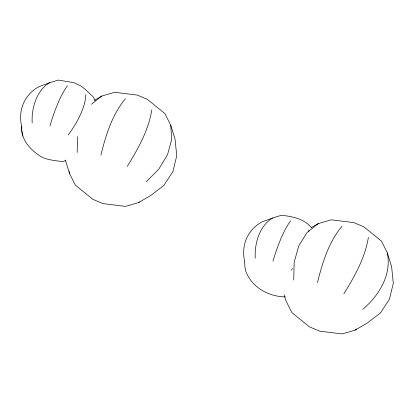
<?xml version="1.0" encoding="UTF-8"?>
<svg xmlns="http://www.w3.org/2000/svg" width="414" height="414" viewBox="0 0 414 414"><rect width="100%" height="100%" fill="white"/><g stroke="black" fill="none" stroke-linecap="round" stroke-linejoin="round"><path stroke-width="0.62" d="M77.17 152.512L77.558 136.63M293.728 280.04L294.168 262.253L298.763 245.9L307.069 232.575L318.278 223.586L331.283 219.813L353.877 222.623L363.953 226.898L381.46 241.093L387.338 252.876L391.628 266.74L393.3 283.305L389.429 299.239L380.394 312.984L367.078 323.189L355.067 330.139L342.062 333.912L319.463 331.102L309.387 326.827L291.88 312.632L286.002 300.849L284.139 294.825M151.824 109.865C148.502 130.389 138.1 148.869 127.279 166.314M368.382 237.393C365.06 257.917 354.658 276.397 343.837 293.847M100.897 155.131C105.829 135.192 112.075 114.714 125.442 98.677M317.46 282.659C322.392 262.719 328.638 242.242 342.005 226.204M146.23 181.798L158.795 169.155L167.566 154.572L171.696 139.477L170.78 125.349L164.896 113.565L147.394 99.37L137.319 95.096L114.719 92.286L101.715 96.058L94.615 100.162M362.793 309.325C379.079 295.477 391.747 274.974 387.338 252.876M91.484 104.266L101.715 96.058M65.34 160.063L69.443 173.321L75.322 185.105L92.824 199.3L102.9 203.574L125.499 206.384L138.504 202.612L139.482 201.83M355.067 330.139L356.526 328.97M138.504 202.612L150.52 195.662L163.835 185.451L172.871 171.712L176.742 155.773L175.065 139.213L170.78 125.349M311.178 227.695L318.278 223.586M95.163 100.716L93.166 96.804L84.492 88.705L80.808 85.972L73.795 82.614L58.234 80.088L49.659 82.728L39.263 86.542A40.851 37.172 35.9 0 0 21.766 126.777C20.948 139.368 29.844 149.2 39.651 155.788C46.404 160.202 54.539 160.301 62.229 161.672L65.904 160.544M311.644 227.778C304.109 218.804 292.403 216.315 281.282 215.321L272.702 217.966L262.31 221.78A40.851 37.172 35.9 0 0 244.814 262.015M285.272 296.91C268.572 296.59 251.821 287.44 245.771 271.258A40.851 32.023 -32.3 0 1 244.777 262.098M69.319 171.396L69.443 173.321M22.723 136.025A40.851 32.023 -32.3 0 1 21.776 130.627M21.709 129.38A40.851 32.023 -32.3 0 1 21.771 126.234M32.163 122.963A40.851 28.126 88.5 0 1 49.659 82.728M49.939 126.037A40.851 8.337 -71.8 0 1 67.43 85.802M85.796 94.594A40.851 14.64 -56.7 0 1 68.3 134.824M255.21 258.201A40.851 28.126 88.5 0 1 272.702 217.966M272.981 261.275A40.851 8.337 -71.8 0 1 290.478 221.04M308.844 229.827A40.851 14.64 -56.7 0 1 308.797 231.436M292.47 268.546A40.851 14.64 -56.7 0 1 291.347 270.063"/></g></svg>
